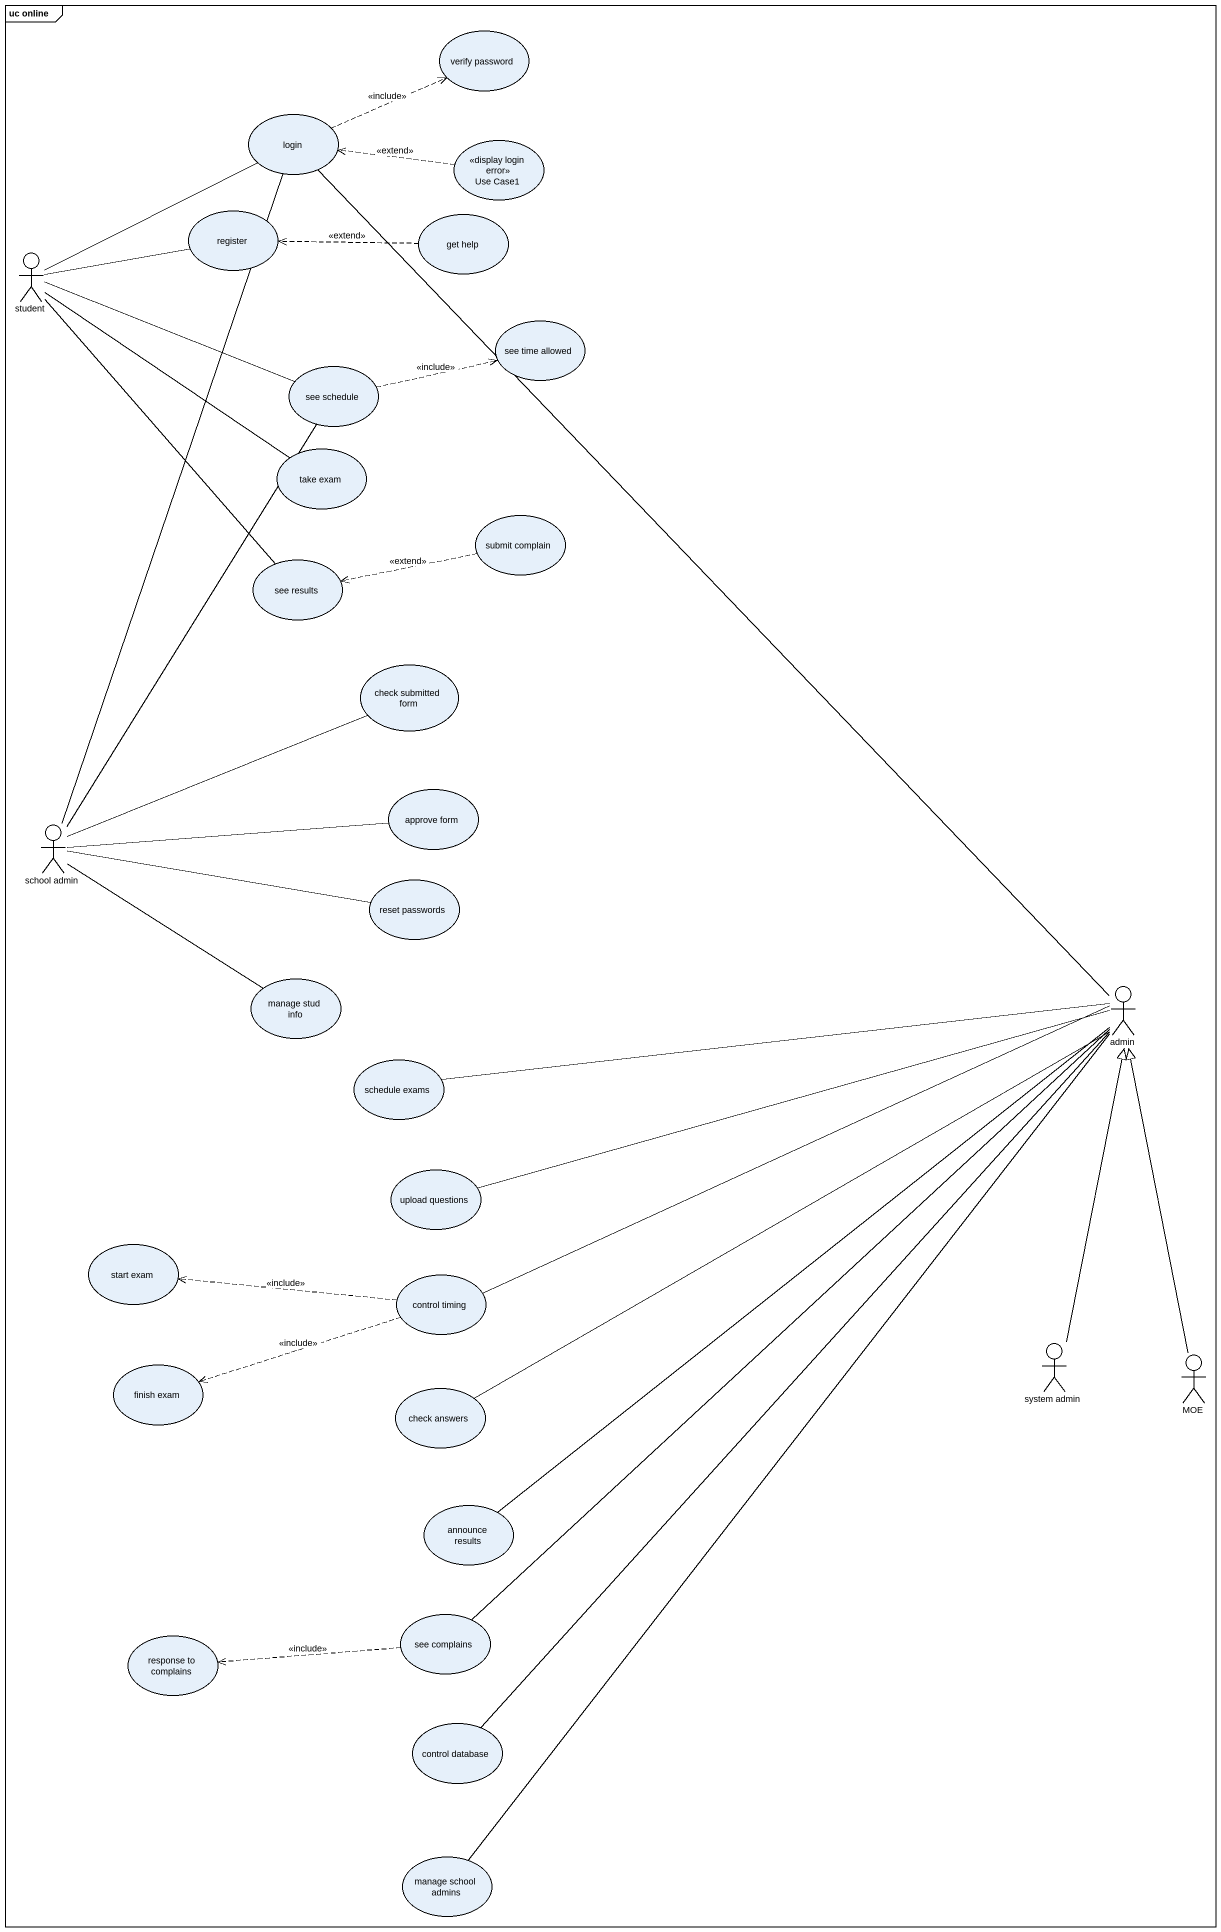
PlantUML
@startuml
mainframe uc online
usecase "verify password" as verify_password
usecase login
usecase "Use Case1" as Use_Case1 <<display login error>>
usecase register
usecase "get help" as get_help
actor student
usecase "see time allowed" as see_time_allowed
usecase "see schedule" as see_schedule
usecase "take exam" as take_exam
usecase "submit complain" as submit_complain
usecase "see results" as see_results
usecase "check submitted form" as check_submitted_form
usecase "approve form" as approve_form
actor "school admin" as school_admin
usecase "reset passwords" as reset_passwords
usecase "manage stud info" as manage_stud_info
actor admin
usecase "schedule exams" as schedule_exams
usecase "upload questions" as upload_questions
usecase "start exam" as start_exam
usecase "control timing" as control_timing
actor "system admin" as system_admin
actor MOE
usecase "finish exam" as finish_exam
usecase "check answers" as check_answers
usecase "announce results" as announce_results
usecase "see complains" as see_complains
usecase "response to complains" as response_to_complains
usecase "control database" as control_database
usecase "manage school admins" as manage_school_admins
login .right.> verify_password : <<include>>
Use_Case1 .left.> login : <<extend>>
get_help .left.> register : <<extend>>
student -right- login
student -right- register
student -right- see_schedule
student -- take_exam
student -- see_results
see_schedule .right.> see_time_allowed : <<include>>
submit_complain .left.> see_results : <<extend>>
school_admin -up- login
school_admin -up- see_schedule
school_admin -right- check_submitted_form
school_admin -right- approve_form
school_admin -right- reset_passwords
school_admin -right- manage_stud_info
admin -up- login
admin -left- schedule_exams
admin -left- upload_questions
admin -left- control_timing
admin -left- check_answers
admin -- announce_results
admin -- see_complains
admin -- control_database
admin -- manage_school_admins
control_timing .left.> start_exam : <<include>>
control_timing .left.> finish_exam : <<include>>
system_admin -up-|> admin
MOE -up-|> admin
see_complains .left.> response_to_complains : <<include>>
@enduml
